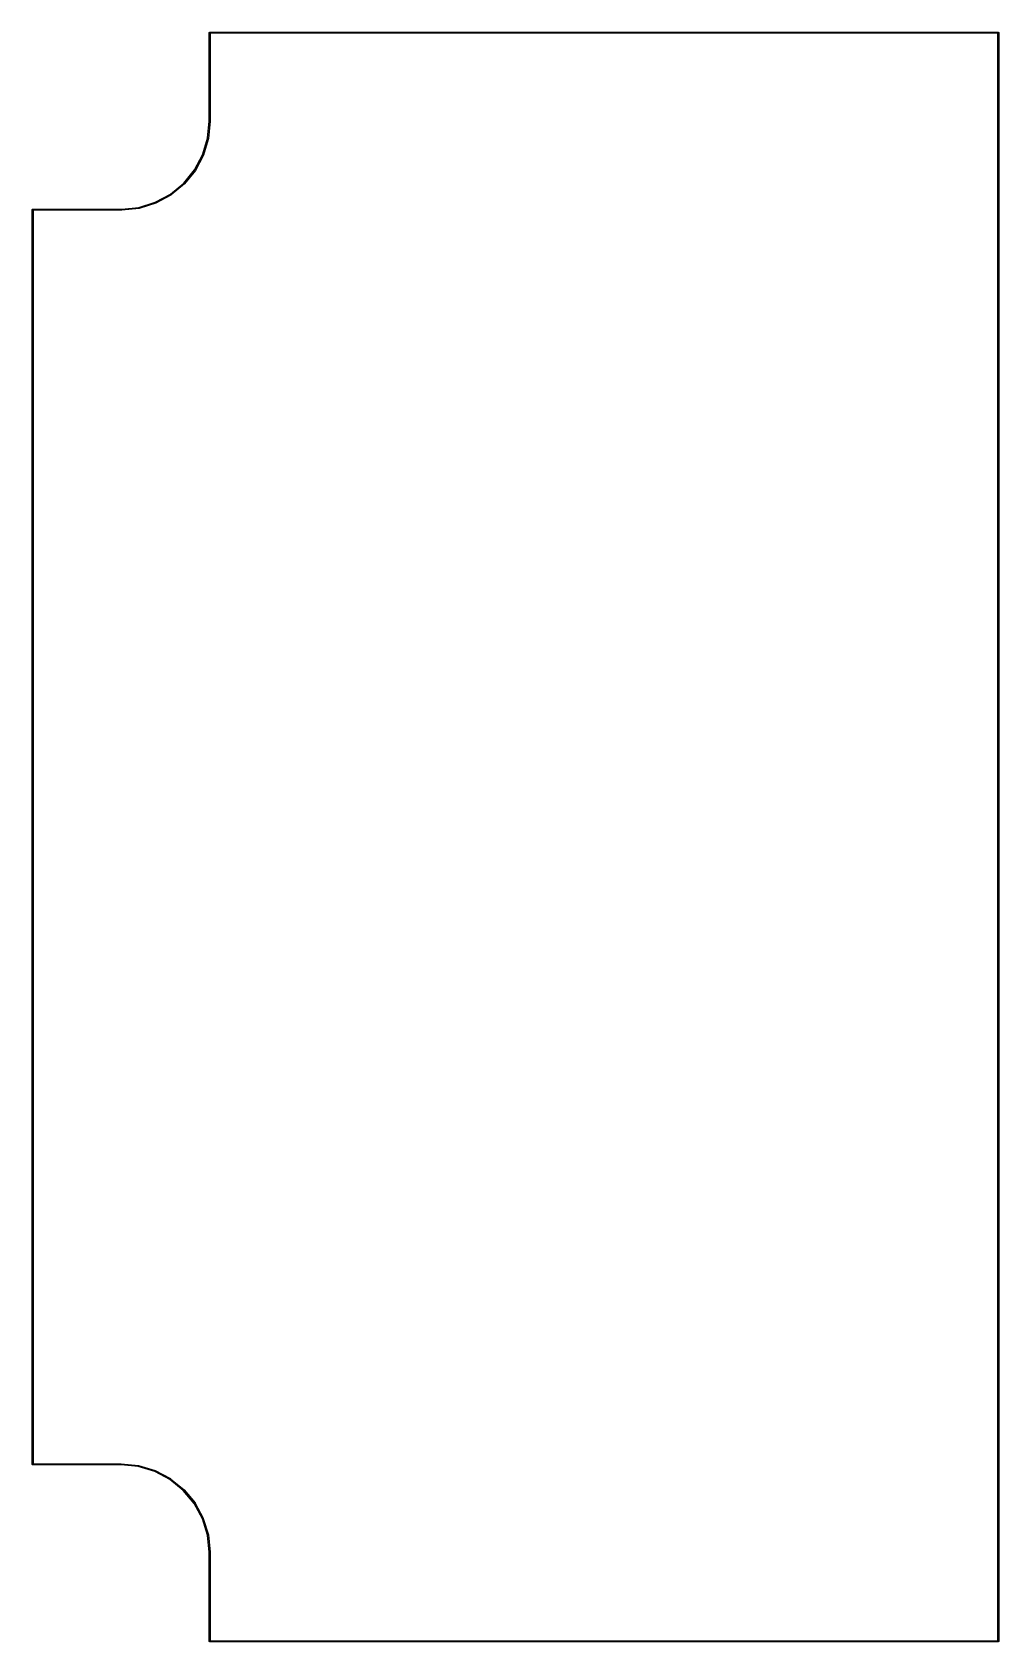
# Model space of a CAD drawing. Extents: x 127 to 172.7, y -152.4 to -76.2.
import ezdxf

# ---------------------------------------------------------------- set-up
doc = ezdxf.new("R2010")
doc.units = 0
doc.layers.add('BLACK', color=7, linetype='CONTINUOUS')

msp = doc.modelspace()

# ---------------------------------------------------------------- linework, layer by layer
at = {"layer": 'BLACK', "linetype": 'CONTINUOUS'}
for p, q in [((135.357, -76.1951), (135.359, -76.1904)), ((135.357, -76.2), (135.357, -76.1951)), ((135.357, -76.2012), (135.357, -76.2)), ((135.357, -80.3898), (135.357, -76.2012)), ((135.359, -76.1904), (135.361, -76.186)), ((135.361, -76.186), (135.364, -76.1822)), ((135.364, -76.1822), (135.368, -76.1791)), ((135.368, -76.1791), (135.372, -76.1768)), ((135.372, -76.1768), (135.377, -76.1754)), ((135.377, -76.1754), (135.381, -76.175)), ((135.381, -76.175), (135.382, -76.1749)), ((135.381, -76.175), (135.381, -76.175)), ((135.382, -76.1749), (135.383, -76.175)), ((135.383, -76.175), (172.719, -76.175)), ((172.695, -76.225), (135.407, -76.225)), ((135.407, -76.225), (135.407, -80.3922)), ((172.695, -152.375), (172.695, -76.225)), ((172.719, -76.175), (172.72, -76.1749)), ((172.72, -76.1749), (172.721, -76.175)), ((172.721, -76.175), (172.725, -76.1754)), ((172.725, -76.1754), (172.73, -76.1768)), ((172.73, -76.1768), (172.734, -76.1791)), ((172.734, -76.1791), (172.738, -76.1822)), ((172.738, -76.1822), (172.741, -76.186)), ((172.741, -76.186), (172.743, -76.1904)), ((172.743, -76.1904), (172.745, -76.1951)), ((172.745, -76.1951), (172.745, -76.2)), ((172.745, -76.2), (172.745, -76.2012)), ((172.745, -76.2012), (172.745, -152.399)), ((135.278, -81.2002), (135.357, -80.3898)), ((135.407, -80.3934), (135.327, -81.2075)), ((135.407, -80.3922), (135.407, -80.3934)), ((135.407, -80.3934), (135.407, -80.3934)), ((135.043, -81.9785), (135.278, -81.2002)), ((135.326, -81.2123), (135.09, -81.9953)), ((135.327, -81.2101), (135.326, -81.2123)), ((135.327, -81.2075), (135.327, -81.2078)), ((135.327, -81.2078), (135.327, -81.2101)), ((134.661, -82.6964), (135.043, -81.9785)), ((135.088, -81.9998), (134.704, -82.722)), ((135.089, -81.9977), (135.088, -81.9998)), ((135.09, -81.9956), (135.089, -81.9977)), ((135.09, -81.9953), (135.09, -81.9956)), ((134.147, -83.3264), (134.661, -82.6964)), ((134.701, -82.7261), (134.184, -83.3599)), ((134.702, -82.7242), (134.701, -82.7261)), ((134.704, -82.7223), (134.702, -82.7242)), ((134.704, -82.722), (134.704, -82.7223)), ((132.805, -84.2314), (133.521, -83.8447)), ((133.521, -83.8447), (134.147, -83.3264)), ((134.181, -83.3634), (133.551, -83.8848)), ((134.182, -83.3618), (134.181, -83.3634)), ((134.184, -83.3602), (134.182, -83.3618)), ((134.184, -83.3599), (134.184, -83.3602)), ((126.975, -84.5771), (126.977, -84.5724)), ((126.975, -84.582), (126.975, -84.5771)), ((126.975, -84.5832), (126.975, -84.582)), ((126.975, -144.017), (126.975, -84.5832)), ((126.977, -84.5724), (126.979, -84.568)), ((126.979, -84.568), (126.982, -84.5642)), ((126.982, -84.5642), (126.986, -84.5611)), ((126.986, -84.5611), (126.99, -84.5588)), ((126.99, -84.5588), (126.995, -84.5574)), ((126.995, -84.5574), (126.999, -84.557)), ((126.999, -84.557), (127, -84.5569)), ((127, -84.5569), (127.001, -84.557)), ((127.001, -84.557), (131.191, -84.557)), ((131.192, -84.607), (127.025, -84.607)), ((127.025, -84.607), (127.025, -143.993)), ((131.191, -84.557), (131.219, -84.5569)), ((131.22, -84.6069), (131.192, -84.607)), ((131.192, -84.607), (131.192, -84.607)), ((131.219, -84.5569), (132.029, -84.4718)), ((131.221, -84.6068), (131.22, -84.6069)), ((131.223, -84.6068), (131.221, -84.6068)), ((132.036, -84.5213), (131.223, -84.6068)), ((131.223, -84.6068), (131.223, -84.6068)), ((132.029, -84.4718), (132.805, -84.2314)), ((132.039, -84.5208), (132.036, -84.5213)), ((132.041, -84.5204), (132.039, -84.5208)), ((132.822, -84.2784), (132.041, -84.5203)), ((132.041, -84.5203), (132.041, -84.5204)), ((132.825, -84.2775), (132.822, -84.2784)), ((132.827, -84.2767), (132.825, -84.2775)), ((133.546, -83.8875), (132.827, -84.2765)), ((132.827, -84.2765), (132.827, -84.2767)), ((133.548, -83.8862), (133.546, -83.8875)), ((133.55, -83.885), (133.548, -83.8862)), ((133.551, -83.8848), (133.55, -83.885)), ((126.975, -144.018), (126.975, -144.017)), ((126.975, -144.023), (126.975, -144.018)), ((126.977, -144.028), (126.975, -144.023)), ((126.979, -144.032), (126.977, -144.028)), ((126.982, -144.036), (126.979, -144.032)), ((126.986, -144.039), (126.982, -144.036)), ((126.99, -144.041), (126.986, -144.039)), ((126.995, -144.043), (126.99, -144.041)), ((126.999, -144.043), (126.995, -144.043)), ((127, -144.043), (126.999, -144.043)), ((126.999, -144.043), (126.999, -144.043)), ((127.001, -144.043), (127, -144.043)), ((131.19, -144.043), (127.001, -144.043)), ((127.025, -143.993), (131.192, -143.993)), ((132, -144.122), (131.19, -144.043)), ((131.192, -143.993), (131.193, -143.993)), ((131.193, -143.993), (131.193, -143.993)), ((131.193, -143.993), (132.007, -144.073)), ((132.007, -144.073), (132.008, -144.073)), ((132.008, -144.073), (132.01, -144.073)), ((132.01, -144.073), (132.012, -144.074)), ((132.012, -144.074), (132.795, -144.31)), ((132.778, -144.357), (132, -144.122)), ((133.496, -144.739), (132.778, -144.357)), ((132.795, -144.31), (132.796, -144.31)), ((132.796, -144.31), (132.798, -144.311)), ((132.798, -144.311), (132.8, -144.312)), ((132.8, -144.312), (133.522, -144.696)), ((134.126, -145.253), (133.496, -144.739)), ((133.522, -144.696), (133.522, -144.696)), ((133.522, -144.696), (133.524, -144.698)), ((133.524, -144.698), (133.526, -144.699)), ((133.526, -144.699), (134.16, -145.216)), ((134.645, -145.879), (134.126, -145.253)), ((134.16, -145.216), (134.16, -145.216)), ((134.16, -145.216), (134.162, -145.218)), ((134.162, -145.218), (134.163, -145.219)), ((134.163, -145.219), (134.685, -145.849)), ((135.031, -146.595), (134.645, -145.879)), ((134.685, -145.849), (134.685, -145.85)), ((134.685, -145.85), (134.686, -145.852)), ((134.686, -145.852), (134.687, -145.854)), ((134.687, -145.854), (135.077, -146.573)), ((135.272, -147.371), (135.031, -146.595)), ((135.077, -146.573), (135.077, -146.573)), ((135.077, -146.573), (135.078, -146.575)), ((135.078, -146.575), (135.078, -146.578)), ((135.078, -146.578), (135.32, -147.359)), ((135.357, -148.181), (135.272, -147.371)), ((135.32, -147.359), (135.32, -147.359)), ((135.32, -147.359), (135.321, -147.361)), ((135.321, -147.361), (135.321, -147.364)), ((135.321, -147.364), (135.407, -148.177)), ((135.357, -148.209), (135.357, -148.181)), ((135.357, -152.399), (135.357, -148.209)), ((135.407, -148.177), (135.407, -148.177)), ((135.407, -148.177), (135.407, -148.179)), ((135.407, -148.179), (135.407, -148.18)), ((135.407, -148.18), (135.407, -148.208)), ((135.407, -148.208), (135.407, -148.208)), ((135.407, -148.208), (135.407, -152.375)), ((135.357, -152.4), (135.357, -152.399)), ((135.357, -152.405), (135.357, -152.4)), ((135.359, -152.41), (135.357, -152.405)), ((135.361, -152.414), (135.359, -152.41)), ((135.364, -152.418), (135.361, -152.414)), ((135.368, -152.421), (135.364, -152.418)), ((135.372, -152.423), (135.368, -152.421)), ((135.377, -152.425), (135.372, -152.423)), ((135.381, -152.425), (135.377, -152.425)), ((135.382, -152.425), (135.381, -152.425)), ((135.381, -152.425), (135.381, -152.425)), ((135.383, -152.425), (135.382, -152.425)), ((172.719, -152.425), (135.383, -152.425)), ((135.407, -152.375), (172.695, -152.375)), ((172.72, -152.425), (172.719, -152.425)), ((172.721, -152.425), (172.72, -152.425)), ((172.725, -152.425), (172.721, -152.425)), ((172.721, -152.425), (172.721, -152.425)), ((172.73, -152.423), (172.725, -152.425)), ((172.734, -152.421), (172.73, -152.423)), ((172.738, -152.418), (172.734, -152.421)), ((172.741, -152.414), (172.738, -152.418)), ((172.743, -152.41), (172.741, -152.414)), ((172.745, -152.405), (172.743, -152.41)), ((172.745, -152.399), (172.745, -152.4)), ((172.745, -152.4), (172.745, -152.405))]:
    msp.add_line(p, q, dxfattribs=at)

doc.saveas('drawing.dxf')
